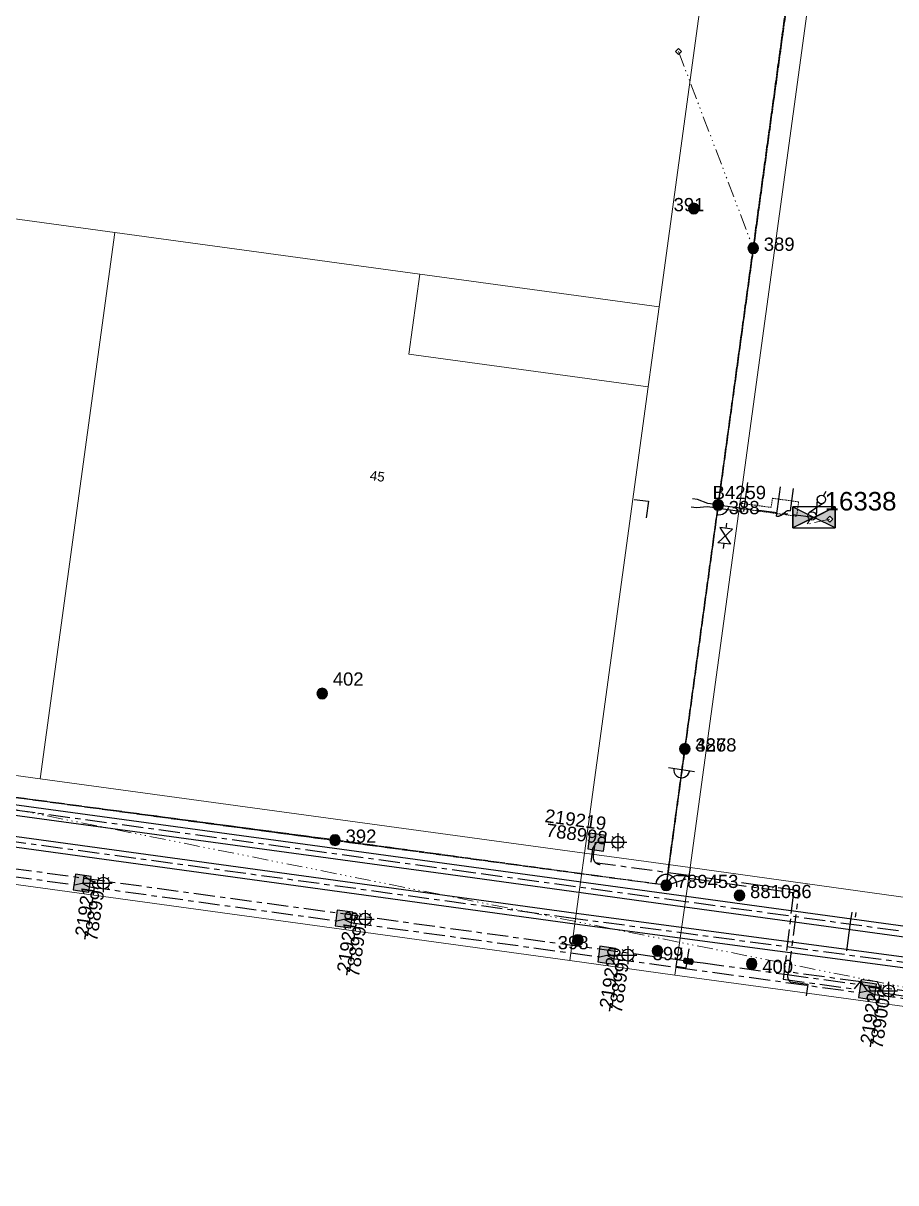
# Model space of a CAD drawing. Header units: metres. Extents: x 301012 to 305396, y 6240778 to 6244350.
# Drawn here: x 302489.7 to 302654.8, y 6243044.2 to 6243263.5 of the extents above; entities that cross this region are included whole.
import ezdxf
from ezdxf.enums import TextEntityAlignment as Align

# ---------------------------------------------------------------- set-up
doc = ezdxf.new("R2010")
doc.units = ezdxf.units.M
for name, pattern in [('Cable Exist OH', [1, 1, 0]), ('Cable Exist UG', [7, 4, -1, 1, -1]), ('DASHED', [19.05, 12.7, -6.35]), ('HIDDEN2', [0.1875, 0.125, -0.0625]), ('PHANTOMX2', [6.6, 3, -0.75, 0.2, -0.75, 0.2, -0.75, 0.2, -0.75])]:
    doc.linetypes.add(name, pattern=pattern)
doc.layers.get('0').update_dxf_attribs({"color": 6})
for name, color, linetype, lineweight in [('Cadastre Land Parcels_SP_EXT', 118, 'Continuous', 15), ('Cadastre Other Property_SP_EXT', 138, 'DASHED', 15), ('Cadastre Roads_SP_EXT', 218, 'Continuous', 15), ('Mains_HV_EXT', 13, 'Continuous', 25), ('Mains_LV_EXT', 163, 'Continuous', 25), ('Mains_SL_EXT', 131, 'Continuous', 25), ('Mains_TR_EXT', 211, 'Continuous', 25), ('Services_SP_EXT', 42, 'PHANTOMX2', 20)]:
    doc.layers.add(name, color=color, linetype=linetype, lineweight=lineweight)
for name, color, linetype in [('Equip_HV_EXT', 7, 'Continuous'), ('Equip_LV_EXT', 7, 'Continuous'), ('Equip_SP_HV_EXT', 7, 'Continuous'), ('Equip_SP_SL_EXT', 7, 'Continuous'), ('Sub_SP_EXT', 7, 'Continuous'), ('SupportsOH_SP_TR_HV_LV_SL_EXT', 7, 'Continuous'), ('SupportsUG_SP_LV_SL_EXT', 7, 'Continuous'), ('Trench_SP_EXT', 7, 'Continuous')]:
    doc.layers.add(name, color=color, linetype=linetype)
doc.layers.add('UNKNOWN_FEATURES', color=1, linetype='DASHED', plot=False)
doc.styles.add('COLUMN_LABEL', font='arial.ttf', dxfattribs={"height": 2})
doc.styles.add('iecARIAL', font='arial.ttf', dxfattribs={"height": 2})
doc.styles.add('POLE_LABEL', font='arial.ttf', dxfattribs={"height": 2})
doc.styles.add('SL_LABEL', font='arial.ttf', dxfattribs={"height": 2})
doc.styles.get("Standard").update_dxf_attribs({"font": 'arial.ttf'})
doc.linetypes.add('Cable P UG', pattern='A,5,-0.1,["P",Standard,S=1.5,R=0,X=0,Y=-0.75],-1.45', length=6.55)

# ---------------------------------------------------------------- blocks, each defined once
blk = doc.blocks.new('SUB_PADMOUNT_EXT')
at = {"ltscale": 10}
h = blk.add_hatch(color=256, dxfattribs=at)
h.dxf.hatch_style = 1
h.paths.add_polyline_path([(4, -2), (0, 0), (4, 2)])
h.paths.add_polyline_path([(-4, -2), (-4, 2), (0, 0)])
blk.add_line((4, 2), (-4, -2))
blk.add_lwpolyline([(-4, -2), (4, -2), (4, 2), (-4, 2)], close=True)
at = {"ltscale": 10, "flags": 128}
for points in [[(-4, -2), (-4, 2), (0, 0)], [(4, -2), (0, 0), (4, 2)]]:
    blk.add_lwpolyline(points, close=True, dxfattribs=at)
at = {"flags": 8}
blk.add_attdef('ASSET_NUM', text='', height=2.5, dxfattribs=at).set_placement((0, 5), align=Align.MIDDLE_CENTER)
for tag, flags, p in [('STREET_CODE', 9, (1.5, 0)), ('OPERATING_VOLTAGE', 9, (1.5, -0.4)), ('ORIENTATION', 9, (1.5, -0.6)), ('OWNED_BY', 9, (1.5, -0.8)), ('OPERATED_BY', 9, (1.5, -1)), ('CONSTRUCTED_VOLTAGE', 9, (1.5, -1.4)), ('SECONDARY_VOLTAGE', 9, (1.5, -1.6)), ('STATE', 9, (1.5, -1.8)), ('SUBSTATION_TYPE', 9, (1.5, -2.2)), ('NO_PHASES', 9, (1.5, -0.2)), ('MAINTAINED_BY', 9, (1.5, -1.2)), ('PARENT', 9, (1.5, -2)), ('SUBURB', 9, (1.5, -2.8)), ('STREETNAME', 9, (1.5, -3)), ('Z', 1, (1.5, -3.6)), ('USAGE', 9, (1.5, -2.4)), ('LEGEND', 9, (1.5, -2.6)), ('LOCATION', 9, (1.5, -3.2)), ('NOTES', 9, (1.5, -3.4))]:
    blk.add_attdef(tag, text='', height=0.2, dxfattribs=dict(flags=flags)).set_placement(p, align=Align.MIDDLE_LEFT)
blk = doc.blocks.new('COLUMN_EXT')
blk.add_hatch(color=256).paths.add_polyline_path([(1.5, -1.5), (1.5, 1.5), (-1.5, 1.5), (-1.5, -1.5)])
blk.add_lwpolyline([(1.5, 1.5), (-1.5, 1.5), (-1.5, -1.5), (1.5, -1.5)], close=True)
at = {"flags": 1}
blk.add_attdef('Z', (-1.81, 2.35), '', height=0.2, rotation=180, dxfattribs=at)
at = {"flags": 9}
for tag, style, p in [('STRUCTURE_PLANT_NUMBER', 'POLE_LABEL', (-1.81, -0.03)), ('STREET_CODE', 'COLUMN_LABEL', (-1.81, 0.2))]:
    blk.add_attdef(tag, text='', height=0.2, rotation=180, dxfattribs=dict(at, style=style)).set_placement(p, align=Align.MIDDLE_LEFT)
for tag, p in [('COLUMN_TYPE', (-1.81, 0.4)), ('STREETNAME', (-1.81, 1.6)), ('OWNED_BY', (-1.81, 0.6)), ('LOCATION', (-1.81, 1.4)), ('SUBURB', (-1.81, 1.8)), ('LEGEND', (-1.81, 1.2)), ('USAGE', (-1.81, 1)), ('NOTES', (-1.81, 2)), ('STATE', (-1.81, 0.8))]:
    blk.add_attdef(tag, text='', height=0.2, rotation=180, dxfattribs=at).set_placement(p, align=Align.MIDDLE_LEFT)
at = {"style": 'COLUMN_LABEL', "width": 0.9, "flags": 8}
blk.add_attdef('ASSET_NUM', text='', height=2, rotation=270, dxfattribs=at).set_placement((2, -4), align=Align.MIDDLE_LEFT)
blk = doc.blocks.new('SL_LANTERN_EXT')
at = {"flags": 9}
for tag, p in [('LRATECODE', (-7.4, 0)), ('LOUTREACHVOCAB', (-7.2, 0)), ('LOUTREACH', (-7, 0)), ('LANTNUMBER', (-6.6, 0)), ('LNEW', (-6.4, 0)), ('LMASTVOCAB', (-6.2, 0)), ('LMAST', (-6, 0)), ('LLAMPVOCAB', (-5.8, 0)), ('LLAMP', (-5.6, 0)), ('LEXIST', (-5.4, 0)), ('LCHARGE3PERCENT', (-5.2, 0)), ('LCHARGE3', (-5, 0)), ('LCHARGE2PERCENT', (-4.8, 0)), ('LCHARGE2', (-4.6, 0)), ('LCHARGE1PERCENT', (-4.4, 0)), ('LCHARGE1', (-4.2, 0)), ('LCATEGORY', (-4, 0)), ('LBRACKETVOCAB', (-3.8, 0)), ('LBRACKET', (-3.6, 0)), ('LKINGHEIGHT', (-3.4, 0)), ('CREPLACE', (-3.2, 0)), ('CREMOVE', (-3, 0)), ('CNUMBER', (-2.8, 0)), ('CNEW', (-2.6, 0)), ('CEXIST', (-2.4, 0)), ('USAGE', (-2.2, 0)), ('STATE', (-2, 0)), ('OWNED_BY', (-1.8, 0)), ('ORIENTATION', (-1.6, 0)), ('OPERATING_VOLTAGE', (-1.4, 0)), ('NO_PHASES', (-1.2, 0)), ('LANTERN_TYPE', (-1, 0)), ('LANTERN_PURPOSE', (-0.8, 0)), ('CONTROL_TYPE', (-0.6, 0)), ('CONSTRUCTED_VOLTAGE', (-0.4, 0))]:
    blk.add_attdef(tag, text='', height=0.001, rotation=270, dxfattribs=at).set_placement(p, align=Align.MIDDLE_LEFT)
at = {"style": 'SL_LABEL', "flags": 9}
blk.add_attdef('STREET_CODE', text='', height=0.001, rotation=270, dxfattribs=at).set_placement((0, 0), align=Align.MIDDLE_LEFT)
at = {"flags": 1}
blk.add_attdef('Z', (0, 0), '', height=0.001, rotation=270, dxfattribs=at)
at = {"width": 0.9}
blk.add_attdef('LNUMBER', text='', height=1, dxfattribs=at).set_placement((7, -1), align=Align.MIDDLE_LEFT)
at = {"flags": 9}
for tag, p in [('LREMOVE', (0, -7.6)), ('LREPLACE', (0, -7.8)), ('LTYPE', (0, -8)), ('LTYPEVOCAB', (0, -8.2)), ('LEGEND', (0, -8.4)), ('SUBURB', (0, -8.6)), ('STREETNAME', (0, -8.8)), ('LOCATION', (0, -9)), ('NOTES', (0, -9.2)), ('MAINTAINED_BY', (0, -9.86))]:
    blk.add_attdef(tag, text='', height=0.001, dxfattribs=at).set_placement(p, align=Align.MIDDLE_LEFT)
blk.add_attdef('OPERATED_BY', (0, -9.61), '', height=0.001, dxfattribs=at)
blk.add_wipeout([(5.69, 0), (5.06, -1.06), (4, -1.69), (2.94, -1.06), (2.31, 0), (2.94, 1.06), (4, 1.69), (5.06, 1.06)])
for p, q in [((0, 0), (4, 0)), ((2.94, 1.06), (3.2, 0.8)), ((4, 1.69), (4, 0)), ((5.06, 1.06), (4.8, 0.8)), ((2.94, -1.06), (3.2, -0.8)), ((4, 0), (5.69, 0)), ((4, 0), (4, -1.69)), ((5.06, -1.06), (4.8, -0.8))]:
    blk.add_line(p, q)
blk.add_circle((4, 0), 1.12)
blk = doc.blocks.new('CCP_EXT')
at = {"flags": 9}
for tag, p in [('STATE', (0, -1.8)), ('NOTES', (0, -2))]:
    blk.add_attdef(tag, text='', height=0.2, dxfattribs=at).set_placement(p, align=Align.MIDDLE_LEFT)
blk.add_wipeout([(0, 0.57), (0.57, 0), (0, -0.57), (-0.57, 0)])
blk.add_lwpolyline([(-0.57, 0), (0, 0.57), (0.57, 0), (0, -0.57), (-0.57, 0)])
at = {"flags": 1}
blk.add_attdef('Z', (0, 0), '', height=0.2, dxfattribs=at)
at = {"flags": 9}
for tag, p in [('CCP_TYPE', (0, 0)), ('CONSTRUCTED_VOLTAGE', (0, -0.2)), ('OPERATING_VOLTAGE', (0, -0.6)), ('ORIENTATION', (0, -0.8)), ('OWNED_BY', (0, -1)), ('NO_PHASES', (0, -0.4)), ('USAGE', (0, -1.2)), ('LEGEND', (0, -1.4)), ('LIFE_SUPPORT', (0, -1.6))]:
    blk.add_attdef(tag, text='', height=0.2, dxfattribs=at).set_placement(p, align=Align.MIDDLE_LEFT)
blk = doc.blocks.new('POLE_EXT')
blk.add_hatch(color=256).paths.add_polyline_path([(-1, 0, 1), (1, 0, 1)])
blk.add_lwpolyline([(-1, 0, 1), (1, 0, 1)], format="xyb", close=True)
at = {"flags": 8}
blk.add_attdef('pNumber', text='', height=2, dxfattribs=at).set_placement((2.5, 2.5), align=Align.MIDDLE_CENTER)
at = {"style": 'POLE_LABEL', "flags": 9}
for tag, p in [('STRUCTURE_PLANT_NUMBER', (1.35, 0.03)), ('STREET_CODE', (1.35, -0.2))]:
    blk.add_attdef(tag, text='', height=0.2, dxfattribs=at).set_placement(p, align=Align.MIDDLE_LEFT)
at = {"flags": 9}
for tag, p in [('OWNED_BY', (1.35, -0.4)), ('SPECIAL_USE', (1.35, -0.8)), ('STATE', (1.35, -1)), ('cLV', (1.35, -1.4)), ('hDepth', (1.35, -1.6)), ('hDia', (1.35, -1.8)), ('cHV', (1.35, -2)), ('PARENT', (1.35, -0.6)), ('USAGE', (1.35, -1.2)), ('LBRACKET', (1.35, -2.2)), ('cLinedev', (1.35, -3.4)), ('pExisting', (1.35, -3.8)), ('pFooting', (1.35, -4.4)), ('LExisting', (1.35, -2.4)), ('LANTNUMBER', (1.35, -2.6)), ('LOther', (1.35, -2.8)), ('LRemove', (1.35, -3)), ('LEGEND', (1.35, -3.2)), ('LOCATION', (1.35, -3.6)), ('PFNUMBER', (1.35, -4)), ('NEWPFNUMBER', (1.35, -4.2)), ('pNew', (1.35, -4.6)), ('pRelocate', (1.35, -5)), ('pRemove', (1.35, -5.2)), ('pReplace', (1.35, -5.4)), ('pStay', (1.35, -5.6)), ('pType', (1.35, -5.8)), ('cspan', (1.35, -6)), ('STREETNAME', (1.35, -6.2)), ('SUBURB', (1.35, -6.4)), ('NOTES', (1.35, -6.6)), ('OPERATED_BY', (1.36, -7.01)), ('MAINTAINED_BY', (1.36, -6.81))]:
    blk.add_attdef(tag, text='', height=0.2, dxfattribs=at).set_placement(p, align=Align.MIDDLE_LEFT)
at = {"flags": 1}
blk.add_attdef('Z', (1.35, -7.33), '', height=0.2, dxfattribs=at)
blk = doc.blocks.new('HV_STJ_EXT')
h = blk.add_hatch(color=256)
edge = h.paths.add_edge_path()
edge.add_ellipse((-0.59, 0.13), major_axis=(0.226, 0.226), ratio=1, start_angle=45, end_angle=135)
edge.add_line((-0.91, 0.13), (-0.91, -0.13))
edge.add_ellipse((-0.59, -0.13), major_axis=(0.226, 0.226), ratio=1, start_angle=135, end_angle=225)
edge.add_line((-0.59, -0.45), (0.59, -0.45))
edge.add_ellipse((0.59, -0.13), major_axis=(-0.226, 0.226), ratio=1, start_angle=135, end_angle=225)
edge.add_line((0.91, -0.13), (0.91, 0.13))
edge.add_ellipse((0.59, 0.13), major_axis=(-0.226, 0.226), ratio=1, start_angle=225, end_angle=315)
edge.add_line((0.59, 0.45), (-0.59, 0.45))
blk.add_lwpolyline([(-0.91, 0.13), (-0.91, -0.13, 0.414214), (-0.59, -0.45), (0.59, -0.45, 0.414214), (0.91, -0.13), (0.91, 0.13, 0.414214), (0.59, 0.45), (-0.59, 0.45, 0.414214)], format="xyb", close=True)
for tag, flags, p in [('ORIENTATION', 9, (1.5, 0)), ('Z', 1, (1.5, -0.8)), ('USAGE', 9, (1.5, -0.2)), ('LEGEND', 9, (1.5, -0.4)), ('NOTES', 9, (1.5, -0.6))]:
    blk.add_attdef(tag, text='', height=0.2, dxfattribs=dict(flags=flags)).set_placement(p, align=Align.MIDDLE_LEFT)
blk = doc.blocks.new('LV_UG_DFUSE_CLOSED_EXT')
for points in [[(1, 0), (0, 0)], [(5.04, 0.73), (2.16, -0.72)], [(5.05, -0.71), (2.16, 0.72)], [(6.2, 0.01), (7.2, 0.01)]]:
    blk.add_lwpolyline(points)
for centre in [(1.8, 0), (5.4, 0.01)]:
    blk.add_circle(centre, 0.8)
at = {"flags": 9}
for tag, p in [('ACTUAL_STATUS', (0, 0)), ('CONSTRUCTED_VOLTAGE', (0, -0.2)), ('OPERATING_VOLTAGE', (0, -0.6)), ('ORIENTATION', (0, -0.8)), ('STATE', (0, -1)), ('SWITCH_TYPE', (0, -1.2)), ('NO_PHASES', (0, -0.4)), ('USAGE', (0, -1.4)), ('NOTES', (0, -1.6))]:
    blk.add_attdef(tag, text='', height=0.2, dxfattribs=at).set_placement(p, align=Align.MIDDLE_LEFT)
at = {"flags": 1}
blk.add_attdef('Z', (0, 0), '', height=0.2, dxfattribs=at)
blk = doc.blocks.new('HV_USL_CLOSED_EXT')
at = {"layer": 'Equip_SP_HV_EXT'}
blk.add_line((4, 2.5), (4, -2.5), dxfattribs=at)
blk.add_arc((4, 0), 1.5, 270, 90, dxfattribs=at)
at = {"layer": 'Equip_SP_HV_EXT', "width": 0.9, "flags": 8}
blk.add_attdef('ASSET_NUM', text='', height=2, rotation=270, dxfattribs=at).set_placement((9.5, 0), align=Align.MIDDLE_CENTER)
at = {"layer": 'Equip_SP_HV_EXT'}
for tag, flags, p in [('ACTUAL_STATUS', 9, (0, 1.55)), ('STREET_CODE', 9, (0, 1.75)), ('CONSTRUCTED_VOLTAGE', 9, (0, 1.35)), ('NO_PHASES', 9, (0, 1.15)), ('OPERATING_VOLTAGE', 9, (0, 0.95)), ('ORIENTATION', 9, (0, 0.75)), ('OWNED_BY', 9, (0, 0.55)), ('OPERATED_BY', 9, (0, 0.35)), ('MAINTAINED_BY', 9, (0, 0.15)), ('STATE', 9, (0, -0.05)), ('Z', 1, (0, -1.85)), ('SWITCH_TYPE', 9, (0, -0.25)), ('USAGE', 9, (0, -0.45)), ('LEGEND', 9, (0, -0.65)), ('LOCATION', 9, (0, -0.85)), ('STREETNAME', 9, (0, -1.05)), ('SUBURB', 9, (0, -1.25)), ('NOTES', 9, (0, -1.45)), ('LABEL_ALIGNMENT', 9, (0, -1.65))]:
    blk.add_attdef(tag, text='', height=0.1, dxfattribs=dict(at, flags=flags)).set_placement(p, align=Align.MIDDLE_LEFT)
blk = doc.blocks.new('HV_DOF_CLOSED_EXT')
for p, q in [((0, 7.9), (0, 6.94)), ((0, 4.06), (0, 3.1))]:
    blk.add_line(p, q)
blk.add_lwpolyline([(-1.2, 4.06), (1.2, 4.06), (-1.2, 6.94), (1.2, 6.94)], close=True)
for tag, height, flags, p in [('ASSET_NUM', 2.5, 8, (2, 2)), ('STREET_CODE', 0.2, 9, (1.5, 0)), ('ACTUAL_STATUS', 0.2, 9, (1.5, -0.2)), ('CONSTRUCTED_VOLTAGE', 0.2, 9, (1.5, -0.4)), ('OPERATING_VOLTAGE', 0.2, 9, (1.5, -0.8)), ('ORIENTATION', 0.2, 9, (1.5, -1)), ('OWNED_BY', 0.2, 9, (1.5, -1.2)), ('OPERATED_BY', 0.2, 9, (1.5, -1.4)), ('STATE', 0.2, 9, (1.5, -1.8)), ('SWITCH_TYPE', 0.2, 9, (1.5, -2)), ('NO_PHASES', 0.2, 9, (1.5, -0.6)), ('MAINTAINED_BY', 0.2, 9, (1.5, -1.6)), ('USAGE', 0.2, 9, (1.5, -2.2)), ('STREETNAME', 0.2, 9, (1.5, -2.8)), ('SUBURB', 0.2, 9, (1.5, -3)), ('Z', 0.2, 1, (1.5, -3.6)), ('LEGEND', 0.2, 9, (1.5, -2.4)), ('LOCATION', 0.2, 9, (1.5, -2.6)), ('NOTES', 0.2, 9, (1.5, -3.2)), ('LABEL_ALIGNMENT', 0.2, 9, (1.5, -3.4))]:
    blk.add_attdef(tag, text='', height=height, dxfattribs=dict(flags=flags)).set_placement(p, align=Align.MIDDLE_LEFT)

msp = doc.modelspace()

# ---------------------------------------------------------------- linework, layer by layer
at = {"layer": 'Cadastre Land Parcels_SP_EXT', "linetype": 'Continuous'}
msp.add_lwpolyline([(302361.52, 6243266.61), (302413.74, 6243259.47), (302410.69, 6243237.1), (302507.05, 6243223.92), (302564.75, 6243216.03), (302610.07, 6243209.83), (302623.2, 6243305.91)], dxfattribs=at)
for points in [[(302842.49, 6243275.44), (302804.24, 6243280.75), (302742.73, 6243289.29), (302742.72, 6243289.29), (302643.14, 6243303.18), (302615.9, 6243103.79), (302753.23, 6243084.72), (302753.34, 6243084.7), (302814.68, 6243076.25), (302815.19, 6243076.13), (302842.49, 6243275.44)], [(302507.05, 6243223.92), (302410.69, 6243237.1), (302396.55, 6243133.8), (302492.92, 6243120.6), (302507.05, 6243223.92)], [(302608, 6243194.73), (302562.7, 6243200.9), (302564.75, 6243216.03), (302507.05, 6243223.92), (302492.92, 6243120.6), (302595.94, 6243106.51), (302608, 6243194.73)], [(302610.07, 6243209.83), (302564.75, 6243216.03), (302562.7, 6243200.9), (302608, 6243194.73), (302610.07, 6243209.83)], [(302791.42, 6242897.86), (302806.25, 6243006.01), (302813.12, 6243056.08), (302795.1, 6243058.55), (302730.8, 6243067.34), (302713.09, 6243069.77), (302633.87, 6243080.6), (302613.01, 6243083.45), (302593.18, 6243086.19), (302393.65, 6243113.59), (302366.28, 6242914.21), (302525.83, 6242892.33), (302585.72, 6242884.12), (302606.5, 6242881.27), (302685.75, 6242870.42), (302764.54, 6242859.62), (302785.77, 6242856.71), (302791.42, 6242897.86)]]:
    msp.add_lwpolyline(points, close=True, dxfattribs=at)
at = {"layer": 'Cadastre Other Property_SP_EXT', "linetype": 'HIDDEN2'}
msp.add_lwpolyline([(302625.17, 6243171.73), (302636.07, 6243170.24), (302636.44, 6243172.96), (302631.49, 6243173.64), (302631.25, 6243171.91), (302625.3, 6243172.72), (302625.17, 6243171.73)], close=True, dxfattribs=at)
at = {"layer": 'Mains_HV_EXT', "linetype": 'Cable Exist OH'}
for points in [[(302635.37, 6243275.65), (302621.22, 6243172.38)], [(302621.22, 6243172.38), (302614.91, 6243126.24)], [(302614.91, 6243126.24), (302611.39, 6243100.43)]]:
    msp.add_lwpolyline(points, dxfattribs=at)
at = {"layer": 'Mains_HV_EXT', "linetype": 'Continuous'}
for points in [[(302620.96, 6243170.54, 0.394733), (302623.22, 6243171.98)], [(302611.66, 6243102.45, 0.426364), (302609.4, 6243100.71)]]:
    msp.add_lwpolyline(points, format="xyb", dxfattribs=at)
at = {"layer": 'Mains_HV_EXT', "linetype": 'Cable Exist UG'}
msp.add_lwpolyline([(302639.33, 6243170.01), (302621.17, 6243172.29)], dxfattribs=at)
at = {"layer": 'Mains_HV_EXT', "linetype": 'Continuous'}
msp.add_lwpolyline([(302628.93, 6243171.21), (302628.97, 6243171.21)], dxfattribs=at)
at = {"layer": 'Mains_LV_EXT', "linetype": 'Cable Exist OH'}
for points in [[(302627.85, 6243220.94), (302635.28, 6243275.36)], [(302611.39, 6243100.43), (302614.91, 6243126.24), (302621.22, 6243172.38), (302627.85, 6243220.94)]]:
    msp.add_lwpolyline(points, dxfattribs=at)
at = {"layer": 'Mains_LV_EXT', "linetype": 'Continuous'}
msp.add_lwpolyline([(302613.37, 6243100.16, 1.022934), (302609.41, 6243100.7)], format="xyb", dxfattribs=at)
at = {"layer": 'Trench_SP_EXT', "linetype": 'Cable Exist UG'}
for points in [[(302621.22, 6243172.38, 0.307202), (302621.81, 6243171.69)], [(302633.96, 6243171.08, -0.20516), (302634.9, 6243171.27)], [(302632.24, 6243170.27, 0.191403), (302633.14, 6243170.47)], [(302611.39, 6243100.43, -0.322203), (302614.09, 6243102.36), (302614.09, 6243102.36), (302615.66, 6243102.11)], [(302635.92, 6243099.3, -0.505132), (302636.5, 6243098.56), (302636.5, 6243098.56), (302636.43, 6243098.15)], [(302634.44, 6243083.88), (302634.36, 6243083.23), (302634.36, 6243083.23, 0.254902), (302634.91, 6243082.16), (302634.91, 6243082.16), (302638.16, 6243081.72)]]:
    msp.add_lwpolyline(points, format="xyb", dxfattribs=at)
for points in [[(302621.81, 6243171.69), (302626.09, 6243171.11)], [(302633.14, 6243170.47), (302633.96, 6243171.08)], [(302613.24, 6243085.14), (302615.17, 6243084.83)]]:
    msp.add_lwpolyline(points, dxfattribs=at)
at = {"layer": 'UNKNOWN_FEATURES'}
for points in [[(302621.22, 6243172.38), (302621.89, 6243177.33)], [(302626.09, 6243171.11), (302626.85, 6243176.65)], [(302632.24, 6243170.27), (302632.99, 6243175.82)], [(302605.35, 6243173.43), (302608.02, 6243173.07), (302607.59, 6243169.94)], [(302621.22, 6243172.38), (302619.24, 6243172.65), (302617.32, 6243173.41), (302616.33, 6243173.55)], [(302634.9, 6243171.29), (302635.47, 6243175.48)], [(302621.14, 6243171.78), (302619.16, 6243172.05), (302617.11, 6243171.83), (302616.11, 6243171.96)], [(302615.9, 6243103.76), (302615.63, 6243101.78)], [(302645.54, 6243088.04), (302646.27, 6243093.39), (302646.54, 6243095.37)], [(302647.24, 6243095.27), (302647.12, 6243094.41)], [(302613.28, 6243085.07), (302613.58, 6243087.15), (302614.1, 6243087.33), (302614.36, 6243088.63)], [(302615.19, 6243084.81), (302615.75, 6243088.41)], [(302638.16, 6243081.72), (302637.86, 6243079.51)]]:
    msp.add_lwpolyline(points, dxfattribs=at)

# ---------------------------------------------------------------- block references
at = {"layer": 'Equip_HV_EXT', "rotation": 170.8194579785226}
msp.add_blockref('HV_STJ_EXT', (302615.58, 6243086.09), dxfattribs=at)
at = {"layer": 'Equip_SP_HV_EXT'}
ref = msp.add_blockref('HV_DOF_CLOSED_EXT', (302623.22, 6243171.98), dxfattribs=dict(at, rotation=172.9123652539699))
ref.add_attrib('ASSET_NUM', 'B4259', dxfattribs={"layer": '0', "height": 2.5}).set_placement((302625.22, 6243172.73), align=Align.BOTTOM_CENTER)
ref = msp.add_blockref('HV_USL_CLOSED_EXT', (302614.91, 6243126.24), dxfattribs=dict(at, rotation=261.0650647660731))
ref.add_attrib('ASSET_NUM', '4268', dxfattribs={"layer": '0', "height": 2.5}).set_placement((302616.91, 6243126.99), align=Align.MIDDLE_LEFT)
at = {"layer": 'Sub_SP_EXT'}
ref = msp.add_blockref('SUB_PADMOUNT_EXT', (302639.36, 6243170.03), dxfattribs=at)
ref.add_attrib('ASSET_NUM', '16338', dxfattribs={"layer": '0', "height": 3.5}).set_placement((302641.36, 6243170.28), align=Align.BOTTOM_LEFT)
at = {"layer": 'SupportsOH_SP_TR_HV_LV_SL_EXT'}
ref = msp.add_blockref('POLE_EXT', (302616.61, 6243228.43), dxfattribs=at)
ref.add_attrib('ASSET_NUM', '391', dxfattribs={"layer": '0', "height": 2.5, "style": 'POLE_LABEL'}).set_placement((302618.61, 6243229.18), align=Align.MIDDLE_RIGHT)
ref = msp.add_blockref('POLE_EXT', (302627.85, 6243220.94), dxfattribs=at)
ref.add_attrib('ASSET_NUM', '389', dxfattribs={"layer": '0', "height": 2.5, "style": 'POLE_LABEL'}).set_placement((302629.85, 6243221.69), align=Align.MIDDLE_LEFT)
ref = msp.add_blockref('POLE_EXT', (302621.22, 6243172.38), dxfattribs=at)
ref.add_attrib('ASSET_NUM', '388', dxfattribs={"layer": '0', "height": 2.5, "style": 'POLE_LABEL'}).set_placement((302623.22, 6243173.13), align=Align.TOP_LEFT)
ref = msp.add_blockref('POLE_EXT', (302546.3, 6243136.7), dxfattribs=at)
ref.add_attrib('ASSET_NUM', '402', dxfattribs={"layer": '0', "height": 2.5, "style": 'POLE_LABEL'}).set_placement((302548.3, 6243137.45), align=Align.BOTTOM_LEFT)
ref = msp.add_blockref('POLE_EXT', (302614.91, 6243126.24), dxfattribs=at)
ref.add_attrib('ASSET_NUM', '387', dxfattribs={"layer": '0', "height": 2.5, "style": 'POLE_LABEL'}).set_placement((302616.91, 6243126.99), align=Align.MIDDLE_LEFT)
ref = msp.add_blockref('POLE_EXT', (302548.72, 6243108.99), dxfattribs=at)
ref.add_attrib('ASSET_NUM', '392', dxfattribs={"layer": '0', "height": 2.5, "style": 'POLE_LABEL'}).set_placement((302550.72, 6243109.74), align=Align.MIDDLE_LEFT)
ref = msp.add_blockref('POLE_EXT', (302611.39, 6243100.43), dxfattribs=at)
ref.add_attrib('ASSET_NUM', '789453', dxfattribs={"layer": '0', "height": 2.5, "style": 'POLE_LABEL'}).set_placement((302613.39, 6243101.18), align=Align.MIDDLE_LEFT)
ref = msp.add_blockref('POLE_EXT', (302625.25, 6243098.52), dxfattribs=at)
ref.add_attrib('ASSET_NUM', '881086', dxfattribs={"layer": '0', "height": 2.5, "style": 'POLE_LABEL'}).set_placement((302627.25, 6243099.27), align=Align.MIDDLE_LEFT)
ref = msp.add_blockref('POLE_EXT', (302594.69, 6243090.1), dxfattribs=at)
ref.add_attrib('ASSET_NUM', '398', dxfattribs={"layer": '0', "height": 2.5, "rotation": 0.0428, "style": 'POLE_LABEL'}).set_placement((302596.69, 6243090.85), align=Align.TOP_RIGHT)
ref = msp.add_blockref('POLE_EXT', (302609.73, 6243088.03), dxfattribs=at)
ref.add_attrib('ASSET_NUM', '399', dxfattribs={"layer": '0', "height": 2.5, "rotation": 359.9732, "style": 'POLE_LABEL'}).set_placement((302611.73, 6243088.78), align=Align.TOP_CENTER)
ref = msp.add_blockref('POLE_EXT', (302627.56, 6243085.59), dxfattribs=at)
ref.add_attrib('ASSET_NUM', '400', dxfattribs={"layer": '0', "height": 2.5, "rotation": 0.023, "style": 'POLE_LABEL'}).set_placement((302629.56, 6243086.34), align=Align.TOP_LEFT)
at = {"layer": 'SupportsUG_SP_LV_SL_EXT'}
ref = msp.add_blockref('COLUMN_EXT', (302598.24, 6243108.59), dxfattribs=dict(at, rotation=352.1711340633045))
ref.add_attrib('ASSET_NUM', '788998', dxfattribs={"layer": '0', "height": 2.5, "rotation": 352.1847, "style": 'COLUMN_LABEL'}).set_placement((302600.24, 6243109.34), align=Align.MIDDLE_RIGHT)
ref = msp.add_blockref('COLUMN_EXT', (302500.88, 6243100.85), dxfattribs=dict(at, rotation=81.8834101467809))
ref.add_attrib('ASSET_NUM', '788996', dxfattribs={"layer": '0', "height": 2.5, "rotation": 81.7654, "style": 'COLUMN_LABEL'}).set_placement((302502.88, 6243101.6), align=Align.TOP_RIGHT)
ref = msp.add_blockref('COLUMN_EXT', (302550.42, 6243094.06), dxfattribs=dict(at, rotation=82.03921657517043))
ref.add_attrib('ASSET_NUM', '788997', dxfattribs={"layer": '0', "height": 2.5, "rotation": 81.8307, "style": 'COLUMN_LABEL'}).set_placement((302552.42, 6243094.81), align=Align.TOP_RIGHT)
ref = msp.add_blockref('COLUMN_EXT', (302600.12, 6243087.24), dxfattribs=dict(at, rotation=81.88552791608073))
ref.add_attrib('ASSET_NUM', '788999', dxfattribs={"layer": '0', "height": 2.5, "rotation": 81.8936, "style": 'COLUMN_LABEL'}).set_placement((302602.12, 6243087.99), align=Align.TOP_RIGHT)
ref = msp.add_blockref('COLUMN_EXT', (302649.47, 6243080.49), dxfattribs=dict(at, rotation=81.82937841149815))
ref.add_attrib('ASSET_NUM', '789000', dxfattribs={"layer": '0', "height": 2.5, "rotation": 81.9298, "style": 'COLUMN_LABEL'}).set_placement((302651.47, 6243081.24), align=Align.TOP_RIGHT)

# ---------------------------------------------------------------- texts
at = {"layer": 'Cadastre Land Parcels_SP_EXT'}
msp.add_text('45', height=1.8, rotation=352.2288, dxfattribs=at).set_placement((302555.23, 6243177.11))

# ---------------------------------------------------------------- next in the draw order: block references
at = {"layer": 'Equip_SP_SL_EXT'}
ref = msp.add_blockref('SL_LANTERN_EXT', (302598.24, 6243108.59), dxfattribs=at)
ref.add_attrib('ASSET_NUM', '219219', dxfattribs={"layer": '0', "height": 2.5, "rotation": 352.2226, "style": 'iecARIAL'}).set_placement((302599.74, 6243110.09), align=Align.BOTTOM_RIGHT)
ref = msp.add_blockref('SL_LANTERN_EXT', (302500.88, 6243100.85), dxfattribs=at)
ref.add_attrib('ASSET_NUM', '219217', dxfattribs={"layer": '0', "height": 2.5, "rotation": 81.9062, "style": 'iecARIAL'}).set_placement((302502.38, 6243102.35), align=Align.MIDDLE_RIGHT)
ref = msp.add_blockref('SL_LANTERN_EXT', (302550.42, 6243094.06), dxfattribs=at)
ref.add_attrib('ASSET_NUM', '219218', dxfattribs={"layer": '0', "height": 2.5, "rotation": 81.9653, "style": 'iecARIAL'}).set_placement((302551.92, 6243095.56), align=Align.MIDDLE_RIGHT)
ref = msp.add_blockref('SL_LANTERN_EXT', (302600.12, 6243087.24), dxfattribs=at)
ref.add_attrib('ASSET_NUM', '219220', dxfattribs={"layer": '0', "height": 2.5, "rotation": 81.8373, "style": 'iecARIAL'}).set_placement((302601.62, 6243088.74), align=Align.MIDDLE_RIGHT)
ref = msp.add_blockref('SL_LANTERN_EXT', (302649.47, 6243080.49), dxfattribs=at)
ref.add_attrib('ASSET_NUM', '219221', dxfattribs={"layer": '0', "height": 2.5, "rotation": 81.8244, "style": 'iecARIAL'}).set_placement((302650.97, 6243081.99), align=Align.MIDDLE_RIGHT)
at = {"layer": 'Services_SP_EXT'}
for p in [(302613.72, 6243258.13), (302642.34, 6243169.69)]:
    msp.add_blockref('CCP_EXT', p, dxfattribs=at)

# ---------------------------------------------------------------- next in the draw order: linework, layer by layer
at = {"layer": 'Cadastre Roads_SP_EXT', "linetype": 'Continuous'}
msp.add_lwpolyline([(302623.2, 6243305.91), (302610.07, 6243209.83), (302608, 6243194.73), (302595.94, 6243106.51), (302607.59, 6243104.92), (302615.9, 6243103.79), (302643.14, 6243303.18)], dxfattribs=at)
for points in [[(302181.11, 6243164.98), (302173.39, 6243169.09), (302178.39, 6243164.39), (302180.16, 6243161.02), (302185.25, 6243151.59), (302191.41, 6243144.5), (302195.66, 6243136.25), (302213.49, 6243126.74), (302393.65, 6243113.59), (302593.17, 6243086.19), (302594.56, 6243096.41), (302595.94, 6243106.51), (302492.92, 6243120.6), (302396.55, 6243133.8), (302390.17, 6243134.69), (302275.96, 6243143.02), (302213.74, 6243147.6), (302210.78, 6243149.18), (302181.11, 6243164.98)], [(302613.01, 6243083.45), (302633.87, 6243080.6), (302713.09, 6243069.77), (302730.8, 6243067.35), (302795.1, 6243058.55), (302813.12, 6243056.08), (303004.3, 6243029.94), (303004.41, 6243029.93), (303009.24, 6243038.9), (303014.58, 6243048.82), (302968.02, 6243055.19), (302815.19, 6243076.13), (302814.68, 6243076.25), (302753.34, 6243084.7), (302753.23, 6243084.72), (302615.9, 6243103.79), (302614.44, 6243093.56), (302613.01, 6243083.45)]]:
    msp.add_lwpolyline(points, close=True, dxfattribs=at)
at = {"layer": 'Mains_HV_EXT', "linetype": 'Cable P UG'}
for points in [[(302912.76, 6243055.98), (302813.97, 6243069.13), (302813.46, 6243069.24), (302752.38, 6243077.53), (302752.27, 6243077.54), (302614.88, 6243096.33), (302574.72, 6243101.83), (302491.88, 6243113.13), (302395.52, 6243126.34), (302389.37, 6243127.2), (302231.24, 6243140.73), (302178.4, 6243159.43), (302144.15, 6243170.23), (302095.04, 6243196.78), (302095.02, 6243196.8), (302095.02, 6243196.8), (302058.41, 6243217.81)], [(302936.66, 6243049.5), (302594.37, 6243095.09), (302394.59, 6243122.49), (302230.97, 6243140.06), (302209.63, 6243147.64), (302142.98, 6243169.23), (302110.15, 6243187.29), (302085.62, 6243201.16), (302061.39, 6243214.56)], [(302936.4, 6243047.52), (302594.11, 6243093.11), (302394.35, 6243120.51), (302230.55, 6243138.09), (302209.01, 6243145.74), (302142.18, 6243167.39), (302109.18, 6243185.54), (302109.17, 6243185.54), (302109.17, 6243185.54), (302084.64, 6243199.41), (302060.43, 6243212.8)], [(302913.03, 6243057.96), (302814.32, 6243071.1), (302813.82, 6243071.21), (302752.66, 6243079.51), (302752.55, 6243079.52), (302615.15, 6243098.31), (302574.99, 6243103.81), (302492.15, 6243115.11), (302395.8, 6243128.32), (302389.59, 6243129.19), (302231.64, 6243142.7), (302179.01, 6243161.33), (302144.94, 6243172.08), (302096, 6243198.54)]]:
    msp.add_lwpolyline(points, dxfattribs=at)
at = {"layer": 'Mains_HV_EXT', "linetype": 'Cable Exist OH'}
msp.add_lwpolyline([(302611.39, 6243100.43), (302453.05, 6243121.75)], dxfattribs=at)
at = {"layer": 'Mains_HV_EXT', "linetype": 'Cable Exist UG'}
for points in [[(302440.58, 6243104.66), (302445.73, 6243109.42), (302445.73, 6243109.42), (302615.6, 6243086.11)], [(302615.6, 6243086.11), (302618.35, 6243085.75), (302618.35, 6243085.75), (302634.28, 6243083.57), (302713.49, 6243072.74), (302731.21, 6243070.32), (302768.24, 6243065.14), (302770.1, 6243079.68)]]:
    msp.add_lwpolyline(points, dxfattribs=at)
at = {"layer": 'Mains_LV_EXT', "linetype": 'Cable Exist OH'}
msp.add_lwpolyline([(302611.39, 6243100.43), (302548.72, 6243108.99), (302453.05, 6243121.75)], dxfattribs=at)
at = {"layer": 'Mains_LV_EXT', "linetype": 'Cable Exist UG'}
msp.add_lwpolyline([(302611.39, 6243100.43), (302615.62, 6243101.81), (302635.46, 6243099.06), (302633.53, 6243082.67), (302647, 6243080.83), (302648.44, 6243082.65), (302651.28, 6243082.26), (302652.31, 6243080.1), (302696.58, 6243074.04), (302698.09, 6243075.86), (302701.24, 6243075.43), (302701.89, 6243073.32), (302746.78, 6243067.18), (302747.86, 6243069.05), (302750.39, 6243068.7), (302750.86, 6243066.62), (302815.5, 6243057.77), (302816.65, 6243059.63), (302818.67, 6243059.36), (302818.98, 6243057.28), (302879.11, 6243049.08)], dxfattribs=at)
at = {"layer": 'Mains_SL_EXT', "linetype": 'Cable Exist UG'}
for points in [[(302451.32, 6243107.65), (302452.67, 6243106.96), (302452.67, 6243106.96), (302499.42, 6243100.54), (302500.88, 6243100.85)], [(302649.47, 6243080.49), (302648.27, 6243082.16), (302648.27, 6243082.16), (302634.61, 6243084.03), (302636.53, 6243099.42), (302636.53, 6243099.42), (302615.69, 6243102.27), (302597.16, 6243104.81), (302597.52, 6243107.4), (302598.24, 6243108.59)], [(302500.88, 6243100.85), (302502.12, 6243100.17), (302502.12, 6243100.17), (302549.05, 6243093.74), (302550.42, 6243094.06)], [(302550.42, 6243094.06), (302551.68, 6243093.38), (302551.68, 6243093.38), (302593.36, 6243087.66), (302598.83, 6243086.91), (302600.12, 6243087.24)], [(302600.12, 6243087.24), (302601.3, 6243086.57), (302601.3, 6243086.57), (302613.21, 6243084.94), (302647.87, 6243080.18), (302649.47, 6243080.49)], [(302649.47, 6243080.49), (302650.73, 6243079.81), (302650.73, 6243079.81), (302697.83, 6243073.37), (302699.34, 6243073.67)]]:
    msp.add_lwpolyline(points, dxfattribs=at)
at = {"layer": 'Mains_TR_EXT', "linetype": 'Cable Exist UG'}
for points in [[(302912.9, 6243056.97), (302814.14, 6243070.11), (302813.64, 6243070.23), (302752.52, 6243078.52), (302752.41, 6243078.53), (302615.02, 6243097.32), (302574.85, 6243102.82), (302574.85, 6243102.82), (302492.01, 6243114.12), (302395.66, 6243127.33), (302389.48, 6243128.19), (302231.44, 6243141.72), (302178.7, 6243160.38), (302144.55, 6243171.15), (302095.52, 6243197.66)], [(302936.53, 6243048.51), (302594.24, 6243094.1), (302594.24, 6243094.1), (302394.47, 6243121.5), (302230.76, 6243139.08), (302209.32, 6243146.69), (302142.58, 6243168.31), (302142.58, 6243168.31), (302109.66, 6243186.41)]]:
    msp.add_lwpolyline(points, dxfattribs=at)
at = {"layer": 'Services_SP_EXT'}
for points in [[(302613.72, 6243258.13), (302627.85, 6243220.94)], [(302642.34, 6243169.69), (302638.06, 6243168.73)], [(302762.57, 6243059.97), (302453.77, 6243121.65)]]:
    msp.add_lwpolyline(points, dxfattribs=at)
at = {"layer": 'Trench_SP_EXT', "linetype": 'Cable Exist UG'}
msp.add_lwpolyline([(302598.9, 6243104.38, -0.499639), (302597.62, 6243106.28), (302597.62, 6243106.28), (302597.98, 6243108.62)], format="xyb", dxfattribs=at)

# ---------------------------------------------------------------- next in the draw order: block references
at = {"layer": 'Equip_LV_EXT', "rotation": 60.00000000000014}
msp.add_blockref('LV_UG_DFUSE_CLOSED_EXT', (302638.06, 6243168.73), dxfattribs=at)

doc.saveas('drawing.dxf')
